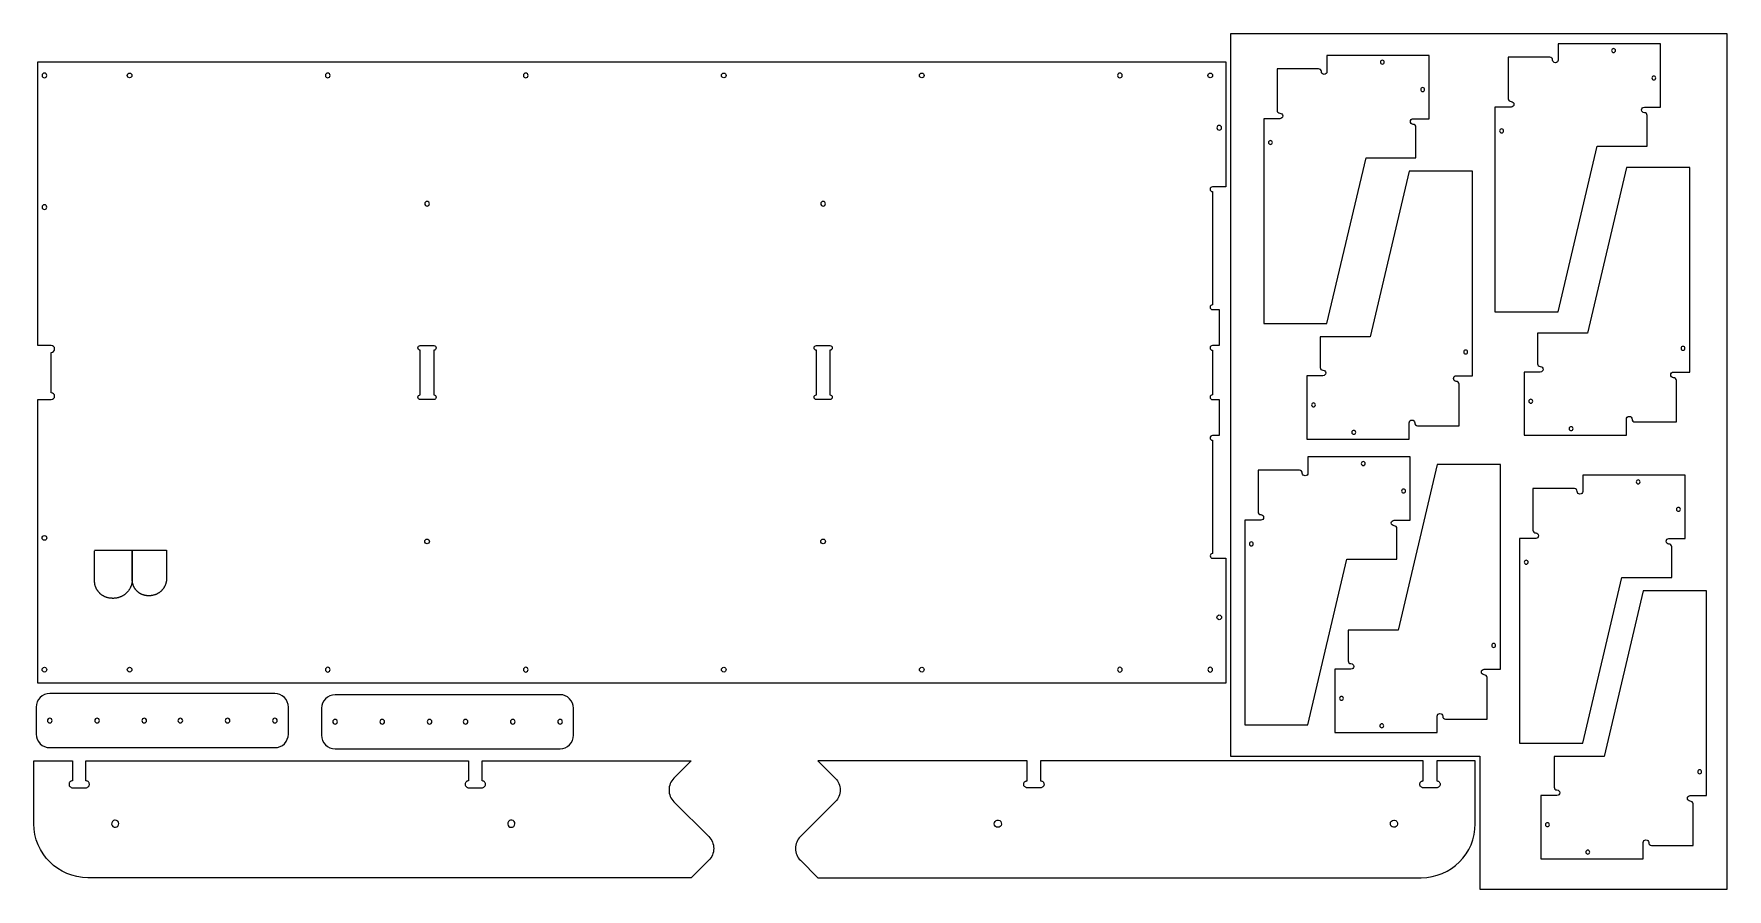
# Model space of a CAD drawing. Extents: x 1.7 to 95.8, y 0.2 to 47.8.
import ezdxf

# ---------------------------------------------------------------- set-up
doc = ezdxf.new("R2010")
doc.units = 0
for name, color, linetype in [('AVAILABLE_WASTE_AREA_FOR_O', 253, 'CONTINUOUS'), ('LABELS', 150, 'CONTINUOUS'), ('OPTIONAL_ATFAB_FURNITURE_C', 105, 'CONTINUOUS'), ('OPTIONAL_ATFAB_FURNITURE_S', 245, 'CONTINUOUS'), ('SCREW_LOCATION_RECESS', 1, 'CONTINUOUS'), ('THREE_QUARTER_INCH_THRUCUT', 18, 'CONTINUOUS')]:
    doc.layers.add(name, color=color, linetype=linetype)

msp = doc.modelspace()

# ---------------------------------------------------------------- linework, layer by layer
at = {"layer": 'AVAILABLE_WASTE_AREA_FOR_O'}
msp.add_lwpolyline([(82.011, 0.25), (95.75, 0.25), (95.75, 47.75), (68.165, 47.75), (68.165, 7.633), (82.011, 7.633)], close=True, dxfattribs=at)
at = {"layer": 'LABELS'}
msp.add_lwpolyline([(5.07, 19.073), (9.07, 19.073), (9.07, 17.505), (9.07, 17.479), (9.069, 17.454), (9.067, 17.428), (9.065, 17.403), (9.062, 17.378), (9.058, 17.353), (9.054, 17.328), (9.049, 17.303), (9.043, 17.279), (9.037, 17.255), (9.031, 17.231), (9.023, 17.208), (9.015, 17.185), (9.007, 17.162), (8.998, 17.139), (8.988, 17.117), (8.978, 17.094), (8.967, 17.073), (8.956, 17.051), (8.944, 17.03), (8.932, 17.009), (8.919, 16.989), (8.906, 16.969), (8.892, 16.949), (8.878, 16.929), (8.863, 16.91), (8.848, 16.892), (8.832, 16.873), (8.816, 16.856), (8.8, 16.838), (8.783, 16.821), (8.765, 16.804), (8.748, 16.788), (8.73, 16.772), (8.711, 16.757), (8.692, 16.742), (8.673, 16.728), (8.653, 16.714), (8.633, 16.701), (8.613, 16.688), (8.592, 16.675), (8.571, 16.663), (8.55, 16.652), (8.528, 16.641), (8.507, 16.631), (8.484, 16.621), (8.462, 16.611), (8.439, 16.603), (8.416, 16.595), (8.393, 16.587), (8.37, 16.58), (8.346, 16.574), (8.322, 16.568), (8.298, 16.563), (8.273, 16.558), (8.249, 16.554), (8.224, 16.551), (8.199, 16.548), (8.174, 16.546), (8.149, 16.544), (8.123, 16.544), (8.098, 16.544), (8.072, 16.544), (8.046, 16.545), (8.024, 16.546), (8.001, 16.547), (7.979, 16.548), (7.957, 16.55), (7.934, 16.553), (7.913, 16.556), (7.891, 16.56), (7.869, 16.564), (7.848, 16.569), (7.827, 16.574), (7.806, 16.58), (7.785, 16.586), (7.765, 16.593), (7.744, 16.6), (7.724, 16.608), (7.704, 16.616), (7.685, 16.624), (7.666, 16.633), (7.647, 16.643), (7.628, 16.653), (7.609, 16.663), (7.591, 16.674), (7.573, 16.685), (7.555, 16.697), (7.538, 16.709), (7.521, 16.722), (7.504, 16.734), (7.488, 16.748), (7.472, 16.761), (7.456, 16.775), (7.44, 16.79), (7.425, 16.804), (7.411, 16.819), (7.396, 16.835), (7.382, 16.851), (7.369, 16.867), (7.355, 16.883), (7.343, 16.9), (7.33, 16.917), (7.318, 16.934), (7.306, 16.952), (7.295, 16.97), (7.284, 16.988), (7.274, 17.007), (7.264, 17.026), (7.254, 17.045), (7.245, 17.064), (7.237, 17.084), (7.229, 17.103), (7.221, 17.123), (7.214, 17.144), (7.207, 17.164), (7.201, 17.185), (7.195, 17.206), (7.19, 17.227), (7.185, 17.248), (7.181, 17.27), (7.177, 17.292), (7.174, 17.313), (7.171, 17.336), (7.169, 17.358), (7.168, 17.38), (7.167, 17.403), (7.166, 17.425), (7.166, 19.041), (7.166, 17.457), (7.166, 17.429), (7.165, 17.401), (7.163, 17.373), (7.16, 17.345), (7.157, 17.317), (7.153, 17.29), (7.148, 17.263), (7.143, 17.236), (7.137, 17.209), (7.13, 17.183), (7.123, 17.157), (7.115, 17.131), (7.106, 17.106), (7.097, 17.08), (7.087, 17.056), (7.076, 17.031), (7.065, 17.007), (7.054, 16.983), (7.041, 16.959), (7.029, 16.936), (7.015, 16.913), (7.001, 16.891), (6.987, 16.869), (6.972, 16.847), (6.956, 16.826), (6.94, 16.805), (6.923, 16.784), (6.906, 16.764), (6.889, 16.745), (6.871, 16.725), (6.852, 16.707), (6.833, 16.688), (6.814, 16.671), (6.794, 16.653), (6.774, 16.636), (6.753, 16.62), (6.732, 16.604), (6.711, 16.589), (6.689, 16.574), (6.667, 16.56), (6.644, 16.546), (6.621, 16.533), (6.598, 16.521), (6.574, 16.508), (6.55, 16.497), (6.526, 16.486), (6.502, 16.476), (6.477, 16.466), (6.452, 16.457), (6.426, 16.449), (6.4, 16.441), (6.375, 16.434), (6.348, 16.427), (6.322, 16.422), (6.295, 16.416), (6.268, 16.412), (6.241, 16.408), (6.214, 16.405), (6.186, 16.403), (6.159, 16.401), (6.131, 16.4), (6.103, 16.4), (6.075, 16.4), (6.046, 16.401), (6.021, 16.402), (5.996, 16.403), (5.971, 16.404), (5.947, 16.406), (5.922, 16.409), (5.898, 16.413), (5.874, 16.417), (5.85, 16.421), (5.826, 16.426), (5.803, 16.432), (5.779, 16.438), (5.756, 16.445), (5.733, 16.453), (5.711, 16.461), (5.689, 16.469), (5.667, 16.478), (5.645, 16.488), (5.623, 16.498), (5.602, 16.508), (5.581, 16.519), (5.561, 16.531), (5.54, 16.543), (5.52, 16.555), (5.501, 16.568), (5.482, 16.582), (5.463, 16.595), (5.444, 16.61), (5.426, 16.624), (5.408, 16.64), (5.39, 16.655), (5.373, 16.671), (5.356, 16.687), (5.34, 16.704), (5.324, 16.721), (5.308, 16.739), (5.293, 16.757), (5.279, 16.775), (5.264, 16.794), (5.251, 16.813), (5.237, 16.832), (5.224, 16.851), (5.212, 16.871), (5.2, 16.892), (5.188, 16.912), (5.177, 16.933), (5.167, 16.954), (5.157, 16.976), (5.147, 16.998), (5.138, 17.02), (5.13, 17.042), (5.122, 17.064), (5.114, 17.087), (5.107, 17.11), (5.101, 17.134), (5.095, 17.157), (5.09, 17.181), (5.086, 17.205), (5.082, 17.229), (5.078, 17.253), (5.075, 17.278), (5.073, 17.302), (5.072, 17.327), (5.071, 17.352), (5.07, 17.377), (5.07, 19.041)], dxfattribs=at)
at = {"layer": 'OPTIONAL_ATFAB_FURNITURE_C'}
for points in [[(82.854, 32.317), (86.366, 32.317), (88.536, 41.511), (91.308, 41.511), (91.308, 43.214, 0.414214), (91.152, 43.37, -1), (91.152, 43.682), (92.048, 43.682), (92.048, 47.194), (86.366, 47.194), (86.366, 46.298, -1), (86.054, 46.298, 0.414214), (85.898, 46.454), (83.594, 46.454), (83.594, 44.149, 0.414214), (83.75, 43.993, -1), (83.75, 43.682), (82.854, 43.682)], [(70.013, 31.672), (73.525, 31.672), (75.695, 40.866), (78.467, 40.866), (78.467, 42.569, 0.414214), (78.311, 42.725, -1), (78.311, 43.036), (79.207, 43.036), (79.207, 46.548), (73.525, 46.548), (73.525, 45.652, -1), (73.213, 45.652, 0.414214), (73.057, 45.808), (70.753, 45.808), (70.753, 43.504, 0.414214), (70.909, 43.348, -1), (70.909, 43.036), (70.013, 43.036)], [(75.917, 30.932), (73.145, 30.932), (73.145, 29.228, 0.414214), (73.301, 29.073, -1), (73.301, 28.761), (72.405, 28.761), (72.405, 25.249), (78.088, 25.249), (78.088, 26.145, -1), (78.399, 26.145, 0.414214), (78.555, 25.989), (80.86, 25.989), (80.86, 28.294, 0.414214), (80.704, 28.45, -1), (80.704, 28.761), (81.6, 28.761), (81.6, 40.126), (78.088, 40.126)], [(87.987, 31.136), (85.215, 31.136), (85.215, 29.433, 0.414214), (85.371, 29.278, -1), (85.371, 28.966), (84.475, 28.966), (84.475, 25.454), (90.157, 25.454), (90.157, 26.35, -1), (90.469, 26.35, 0.414214), (90.625, 26.194), (92.929, 26.194), (92.929, 28.499, 0.414214), (92.774, 28.654, -1), (92.774, 28.966), (93.669, 28.966), (93.669, 40.331), (90.157, 40.331)], [(68.954, 9.376), (72.465, 9.376), (74.636, 18.57), (77.408, 18.57), (77.408, 20.274, 0.414214), (77.252, 20.429, -1), (77.252, 20.741), (78.148, 20.741), (78.148, 24.253), (72.465, 24.253), (72.465, 23.357, -1), (72.154, 23.357, 0.414214), (71.998, 23.513), (69.694, 23.513), (69.694, 21.208, 0.414214), (69.849, 21.052, -1), (69.849, 20.741), (68.954, 20.741)], [(83.154, 23.83), (79.642, 23.83), (77.471, 14.636), (74.699, 14.636), (74.699, 12.932, 0.414214), (74.855, 12.777, -1), (74.855, 12.465), (73.959, 12.465), (73.959, 8.953), (79.642, 8.953), (79.642, 9.849, -1), (79.953, 9.849, 0.414214), (80.109, 9.693), (82.414, 9.693), (82.414, 11.998, 0.414214), (82.258, 12.153, -1), (82.258, 12.465), (83.154, 12.465)], [(84.221, 8.359), (87.732, 8.359), (89.903, 17.553), (92.675, 17.553), (92.675, 19.256, 0.414214), (92.519, 19.412, -1), (92.519, 19.723), (93.415, 19.723), (93.415, 23.235), (87.732, 23.235), (87.732, 22.34, -1), (87.421, 22.34, 0.414214), (87.265, 22.495), (84.961, 22.495), (84.961, 20.191, 0.414214), (85.116, 20.035, -1), (85.116, 19.723), (84.221, 19.723)], [(88.913, 7.619), (86.141, 7.619), (86.141, 5.916, 0.414214), (86.297, 5.76, -1), (86.297, 5.448), (85.401, 5.448), (85.401, 1.936), (91.084, 1.936), (91.084, 2.832, -1), (91.395, 2.832, 0.414214), (91.551, 2.676), (93.855, 2.676), (93.855, 4.981, 0.414214), (93.7, 5.137, -1), (93.7, 5.448), (94.595, 5.448), (94.595, 16.813), (91.084, 16.813)]]:
    msp.add_lwpolyline(points, format="xyb", close=True, dxfattribs=at)
at = {"layer": 'OPTIONAL_ATFAB_FURNITURE_S'}
for points in [[(76.491, 46.178, 0.414214), (76.6, 46.069, 0.414214), (76.708, 46.178, 0.414214), (76.6, 46.287, 0.414214)], [(89.332, 46.824, 0.414214), (89.441, 46.715, 0.414214), (89.549, 46.824, 0.414214), (89.441, 46.932, 0.414214)], [(91.569, 45.301, 0.414214), (91.678, 45.193, 0.414214), (91.787, 45.301, 0.414214), (91.678, 45.41, 0.414214)], [(78.728, 44.656, 0.414214), (78.837, 44.547, 0.414214), (78.946, 44.656, 0.414214), (78.837, 44.765, 0.414214)], [(83.115, 42.363, 0.414214), (83.224, 42.254, 0.414214), (83.333, 42.363, 0.414214), (83.224, 42.472, 0.414214)], [(70.274, 41.717, 0.414214), (70.383, 41.609, 0.414214), (70.492, 41.717, 0.414214), (70.383, 41.826, 0.414214)], [(81.121, 30.08, 0.414214), (81.23, 29.971, 0.414214), (81.338, 30.08, 0.414214), (81.23, 30.189, 0.414214)], [(93.191, 30.285, 0.414214), (93.299, 30.176, 0.414214), (93.408, 30.285, 0.414214), (93.299, 30.394, 0.414214)], [(84.736, 27.346, 0.414214), (84.845, 27.238, 0.414214), (84.954, 27.346, 0.414214), (84.845, 27.455, 0.414214)], [(72.667, 27.141, 0.414214), (72.775, 27.033, 0.414214), (72.884, 27.141, 0.414214), (72.775, 27.25, 0.414214)], [(74.904, 25.619, 0.414214), (75.013, 25.51, 0.414214), (75.122, 25.619, 0.414214), (75.013, 25.728, 0.414214)], [(86.974, 25.824, 0.414214), (87.083, 25.715, 0.414214), (87.191, 25.824, 0.414214), (87.083, 25.933, 0.414214)], [(75.431, 23.883, 0.414214), (75.54, 23.774, 0.414214), (75.649, 23.883, 0.414214), (75.54, 23.992, 0.414214)], [(90.699, 22.865, 0.414214), (90.807, 22.757, 0.414214), (90.916, 22.865, 0.414214), (90.807, 22.974, 0.414214)], [(77.669, 22.361, 0.414214), (77.778, 22.252, 0.414214), (77.886, 22.361, 0.414214), (77.778, 22.469, 0.414214)], [(92.936, 21.343, 0.414214), (93.045, 21.234, 0.414214), (93.154, 21.343, 0.414214), (93.045, 21.452, 0.414214)], [(69.215, 19.422, 0.414214), (69.324, 19.313, 0.414214), (69.432, 19.422, 0.414214), (69.324, 19.531, 0.414214)], [(84.482, 18.405, 0.414214), (84.591, 18.296, 0.414214), (84.699, 18.405, 0.414214), (84.591, 18.513, 0.414214)], [(82.892, 13.784, 0.414214), (82.784, 13.893, 0.414214), (82.675, 13.784, 0.414214), (82.784, 13.675, 0.414214)], [(74.438, 10.845, 0.414214), (74.329, 10.954, 0.414214), (74.221, 10.845, 0.414214), (74.329, 10.737, 0.414214)], [(76.676, 9.323, 0.414214), (76.567, 9.432, 0.414214), (76.458, 9.323, 0.414214), (76.567, 9.214, 0.414214)], [(94.117, 6.767, 0.414214), (94.225, 6.658, 0.414214), (94.334, 6.767, 0.414214), (94.225, 6.876, 0.414214)], [(85.662, 3.829, 0.414214), (85.771, 3.72, 0.414214), (85.88, 3.829, 0.414214), (85.771, 3.937, 0.414214)], [(87.9, 2.306, 0.414214), (88.009, 2.198, 0.414214), (88.117, 2.306, 0.414214), (88.009, 2.415, 0.414214)]]:
    msp.add_lwpolyline(points, format="xyb", close=True, dxfattribs=at)
at = {"layer": 'SCREW_LOCATION_RECESS'}
for points in [[(2.29, 45.309, 0.414214), (2.42, 45.439, 0.414214), (2.29, 45.569, 0.414214), (2.16, 45.439, 0.414214)], [(7.02, 45.569, -0.414214), (7.15, 45.439, -0.414214), (7.02, 45.309, -0.414214), (6.89, 45.439, -0.414214)], [(18.02, 45.309, 0.414214), (18.15, 45.439, 0.414214), (18.02, 45.569, 0.414214), (17.89, 45.439, 0.414214)], [(29.02, 45.309, 0.414214), (29.15, 45.439, 0.414214), (29.02, 45.569, 0.414214), (28.89, 45.439, 0.414214)], [(40.02, 45.569, -0.414214), (40.15, 45.439, -0.414214), (40.02, 45.309, -0.414214), (39.89, 45.439, -0.414214)], [(51.02, 45.569, -0.414214), (51.15, 45.439, -0.414214), (51.02, 45.309, -0.414214), (50.89, 45.439, -0.414214)], [(62.02, 45.309, 0.414214), (62.15, 45.439, 0.414214), (62.02, 45.569, 0.414214), (61.89, 45.439, 0.414214)], [(67.04, 45.569, -0.414214), (67.17, 45.439, -0.414214), (67.04, 45.309, -0.414214), (66.91, 45.439, -0.414214)], [(67.54, 42.663, 0.414214), (67.41, 42.533, 0.414214), (67.54, 42.403, 0.414214), (67.67, 42.533, 0.414214)], [(2.29, 38.257, 0.414214), (2.16, 38.127, 0.414214), (2.29, 37.997, 0.414214), (2.42, 38.127, 0.414214)], [(23.54, 38.444, 0.414214), (23.41, 38.314, 0.414214), (23.54, 38.184, 0.414214), (23.67, 38.314, 0.414214)], [(45.54, 38.444, 0.414214), (45.41, 38.314, 0.414214), (45.54, 38.184, 0.414214), (45.67, 38.314, 0.414214)], [(2.29, 19.622, -0.414214), (2.16, 19.752, -0.414214), (2.29, 19.882, -0.414214), (2.42, 19.752, -0.414214)], [(23.54, 19.434, -0.414214), (23.41, 19.564, -0.414214), (23.54, 19.694, -0.414214), (23.67, 19.564, -0.414214)], [(45.54, 19.434, -0.414214), (45.41, 19.564, -0.414214), (45.54, 19.694, -0.414214), (45.67, 19.564, -0.414214)], [(67.54, 15.215, -0.414214), (67.41, 15.345, -0.414214), (67.54, 15.475, -0.414214), (67.67, 15.345, -0.414214)], [(2.29, 12.569, -0.414214), (2.42, 12.439, -0.414214), (2.29, 12.309, -0.414214), (2.16, 12.439, -0.414214)], [(7.02, 12.569, -0.414214), (7.15, 12.439, -0.414214), (7.02, 12.309, -0.414214), (6.89, 12.439, -0.414214)], [(18.02, 12.309, 0.414214), (18.15, 12.439, 0.414214), (18.02, 12.569, 0.414214), (17.89, 12.439, 0.414214)], [(29.02, 12.309, 0.414214), (29.15, 12.439, 0.414214), (29.02, 12.569, 0.414214), (28.89, 12.439, 0.414214)], [(40.02, 12.569, -0.414214), (40.15, 12.439, -0.414214), (40.02, 12.309, -0.414214), (39.89, 12.439, -0.414214)], [(51.02, 12.569, -0.414214), (51.15, 12.439, -0.414214), (51.02, 12.309, -0.414214), (50.89, 12.439, -0.414214)], [(62.02, 12.309, 0.414214), (62.15, 12.439, 0.414214), (62.02, 12.569, 0.414214), (61.89, 12.439, 0.414214)], [(67.04, 12.309, 0.414214), (67.17, 12.439, 0.414214), (67.04, 12.569, 0.414214), (66.91, 12.439, 0.414214)]]:
    msp.add_lwpolyline(points, format="xyb", close=True, dxfattribs=at)
at = {"layer": 'THREE_QUARTER_INCH_THRUCUT'}
for points in [[(1.915, 11.689), (1.915, 27.439), (2.665, 27.439, 1), (2.665, 27.819), (2.665, 30.059, 1), (2.665, 30.439), (1.915, 30.439), (1.915, 46.189), (67.915, 46.189), (67.915, 39.252), (67.165, 39.252, 1), (67.165, 38.991), (67.165, 32.7, 1), (67.165, 32.439), (67.54, 32.439), (67.54, 30.439), (67.165, 30.439, 1), (67.165, 30.178), (67.165, 27.7, 1), (67.165, 27.439), (67.54, 27.439), (67.54, 25.439), (67.165, 25.439, 1), (67.165, 25.178), (67.165, 18.887, 1), (67.165, 18.627), (67.915, 18.627), (67.915, 11.689)], [(23.915, 30.178), (23.915, 27.7, -1), (23.915, 27.439), (23.165, 27.439, -1), (23.165, 27.7), (23.165, 30.178, -1), (23.165, 30.439), (23.915, 30.439, -1)], [(45.915, 30.178), (45.915, 27.7, -1), (45.915, 27.439), (45.165, 27.439, -1), (45.165, 27.7), (45.165, 30.178, -1), (45.165, 30.439), (45.915, 30.439, -1)], [(2.586, 8.109), (15.085, 8.109, 0.414214), (15.835, 8.859), (15.835, 10.359, 0.415275), (15.082, 11.109), (2.585, 11.109, 0.414214), (1.835, 10.359), (1.835, 8.859, 0.414731)], [(18.429, 8.046), (30.928, 8.046, 0.414214), (31.678, 8.796), (31.678, 10.296, 0.415275), (30.925, 11.046), (18.428, 11.046, 0.414214), (17.678, 10.296), (17.678, 8.796, 0.414731)], [(2.585, 9.739, 0.414214), (2.455, 9.609, 0.414214), (2.585, 9.479, 0.414214), (2.715, 9.609, 0.414214)], [(5.21, 9.739, 0.414214), (5.08, 9.609, 0.414214), (5.21, 9.479, 0.414214), (5.34, 9.609, 0.414214)], [(7.835, 9.739, 0.414214), (7.705, 9.609, 0.414214), (7.835, 9.479, 0.414214), (7.965, 9.609, 0.414214)], [(9.835, 9.739, 0.414214), (9.705, 9.609, 0.414214), (9.835, 9.479, 0.414214), (9.965, 9.609, 0.414214)], [(12.46, 9.739, 0.414214), (12.33, 9.609, 0.414214), (12.46, 9.479, 0.414214), (12.59, 9.609, 0.414214)], [(15.085, 9.739, 0.414214), (14.955, 9.609, 0.414214), (15.085, 9.479, 0.414214), (15.215, 9.609, 0.414214)], [(18.428, 9.676, 0.414214), (18.298, 9.546, 0.414214), (18.428, 9.416, 0.414214), (18.558, 9.546, 0.414214)], [(21.053, 9.676, 0.414214), (20.923, 9.546, 0.414214), (21.053, 9.416, 0.414214), (21.183, 9.546, 0.414214)], [(23.678, 9.676, 0.414214), (23.548, 9.546, 0.414214), (23.678, 9.416, 0.414214), (23.808, 9.546, 0.414214)], [(25.678, 9.676, 0.414214), (25.548, 9.546, 0.414214), (25.678, 9.416, 0.414214), (25.808, 9.546, 0.414214)], [(28.303, 9.676, 0.414214), (28.173, 9.546, 0.414214), (28.303, 9.416, 0.414214), (28.433, 9.546, 0.414214)], [(30.928, 9.676, 0.414214), (30.798, 9.546, 0.414214), (30.928, 9.416, 0.414214), (31.058, 9.546, 0.414214)], [(1.7, 7.383), (3.843, 7.383), (3.843, 6.263), (3.812, 6.26), (3.781, 6.252), (3.753, 6.24), (3.726, 6.223), (3.703, 6.201), (3.684, 6.177), (3.669, 6.149), (3.659, 6.119), (3.654, 6.088), (3.654, 6.057), (3.659, 6.026), (3.669, 5.996), (3.684, 5.969), (3.703, 5.944), (3.726, 5.923), (3.753, 5.906), (3.781, 5.893), (3.812, 5.885), (3.843, 5.883), (4.593, 5.883), (4.624, 5.885), (4.655, 5.893), (4.684, 5.906), (4.71, 5.923), (4.733, 5.944), (4.752, 5.969), (4.767, 5.996), (4.777, 6.026), (4.782, 6.057), (4.782, 6.088), (4.777, 6.119), (4.767, 6.149), (4.752, 6.177), (4.733, 6.201), (4.71, 6.223), (4.684, 6.24), (4.655, 6.252), (4.624, 6.26), (4.593, 6.263), (4.593, 7.383), (25.843, 7.383), (25.843, 6.263), (25.812, 6.26), (25.781, 6.252), (25.753, 6.24), (25.726, 6.223), (25.703, 6.201), (25.684, 6.177), (25.669, 6.149), (25.659, 6.119), (25.654, 6.088), (25.654, 6.057), (25.659, 6.026), (25.669, 5.996), (25.684, 5.969), (25.703, 5.944), (25.726, 5.923), (25.753, 5.906), (25.781, 5.893), (25.812, 5.885), (25.843, 5.883), (26.593, 5.883), (26.624, 5.885), (26.655, 5.893), (26.684, 5.906), (26.71, 5.923), (26.733, 5.944), (26.752, 5.969), (26.767, 5.996), (26.777, 6.026), (26.782, 6.057), (26.782, 6.088), (26.777, 6.119), (26.767, 6.149), (26.752, 6.177), (26.733, 6.201), (26.71, 6.223), (26.684, 6.24), (26.655, 6.252), (26.624, 6.26), (26.593, 6.263), (26.593, 7.383), (38.218, 7.383), (37.25, 6.414, 0.414214), (37.25, 5.101), (39.187, 3.164, -0.414214), (39.187, 1.851), (38.218, 0.883), (4.7, 0.883, -0.414213), (1.7, 3.883)], [(81.761, 7.383), (79.618, 7.383), (79.618, 6.263), (79.65, 6.26), (79.68, 6.252), (79.709, 6.24), (79.735, 6.223), (79.758, 6.201), (79.777, 6.177), (79.792, 6.149), (79.803, 6.119), (79.808, 6.088), (79.808, 6.057), (79.803, 6.026), (79.792, 5.996), (79.777, 5.969), (79.758, 5.944), (79.735, 5.923), (79.709, 5.906), (79.68, 5.893), (79.65, 5.885), (79.618, 5.883), (78.868, 5.883), (78.837, 5.885), (78.807, 5.893), (78.778, 5.906), (78.752, 5.923), (78.729, 5.944), (78.709, 5.969), (78.694, 5.996), (78.684, 6.026), (78.679, 6.057), (78.679, 6.088), (78.684, 6.119), (78.694, 6.149), (78.709, 6.177), (78.729, 6.201), (78.752, 6.223), (78.778, 6.24), (78.807, 6.252), (78.837, 6.26), (78.868, 6.263), (78.868, 7.383), (57.618, 7.383), (57.618, 6.263), (57.65, 6.26), (57.68, 6.252), (57.709, 6.24), (57.735, 6.223), (57.758, 6.201), (57.777, 6.177), (57.792, 6.149), (57.803, 6.119), (57.808, 6.088), (57.808, 6.057), (57.803, 6.026), (57.792, 5.996), (57.777, 5.969), (57.758, 5.944), (57.735, 5.923), (57.709, 5.906), (57.68, 5.893), (57.65, 5.885), (57.618, 5.883), (56.868, 5.883), (56.837, 5.885), (56.807, 5.893), (56.778, 5.906), (56.752, 5.923), (56.729, 5.944), (56.709, 5.969), (56.694, 5.996), (56.684, 6.026), (56.679, 6.057), (56.679, 6.088), (56.684, 6.119), (56.694, 6.149), (56.709, 6.177), (56.729, 6.201), (56.752, 6.223), (56.778, 6.24), (56.807, 6.252), (56.837, 6.26), (56.868, 6.263), (56.868, 7.383), (45.243, 7.383), (46.212, 6.414, -0.414214), (46.212, 5.101), (44.275, 3.164, 0.414214), (44.275, 1.851), (45.243, 0.883), (78.761, 0.883, 0.414213), (81.761, 3.883)], [(6.187, 4.08, 0.96149), (6.234, 3.683, 0.961471), (6.218, 4.083, 0.019643), (6.202, 4.082, 0.019633)], [(28.183, 4.08, 0.92035), (28.22, 3.683, 0.920352), (28.249, 4.08, 0.041476), (28.216, 4.083, 0.041477)], [(55.278, 4.08, -0.92035), (55.242, 3.683, -0.920352), (55.212, 4.08, -0.041476), (55.245, 4.083, -0.041477)], [(77.275, 4.08, -0.96149), (77.228, 3.683, -0.961471), (77.243, 4.083, -0.019643), (77.259, 4.082, -0.019633)]]:
    msp.add_lwpolyline(points, format="xyb", close=True, dxfattribs=at)

doc.saveas('drawing.dxf')
